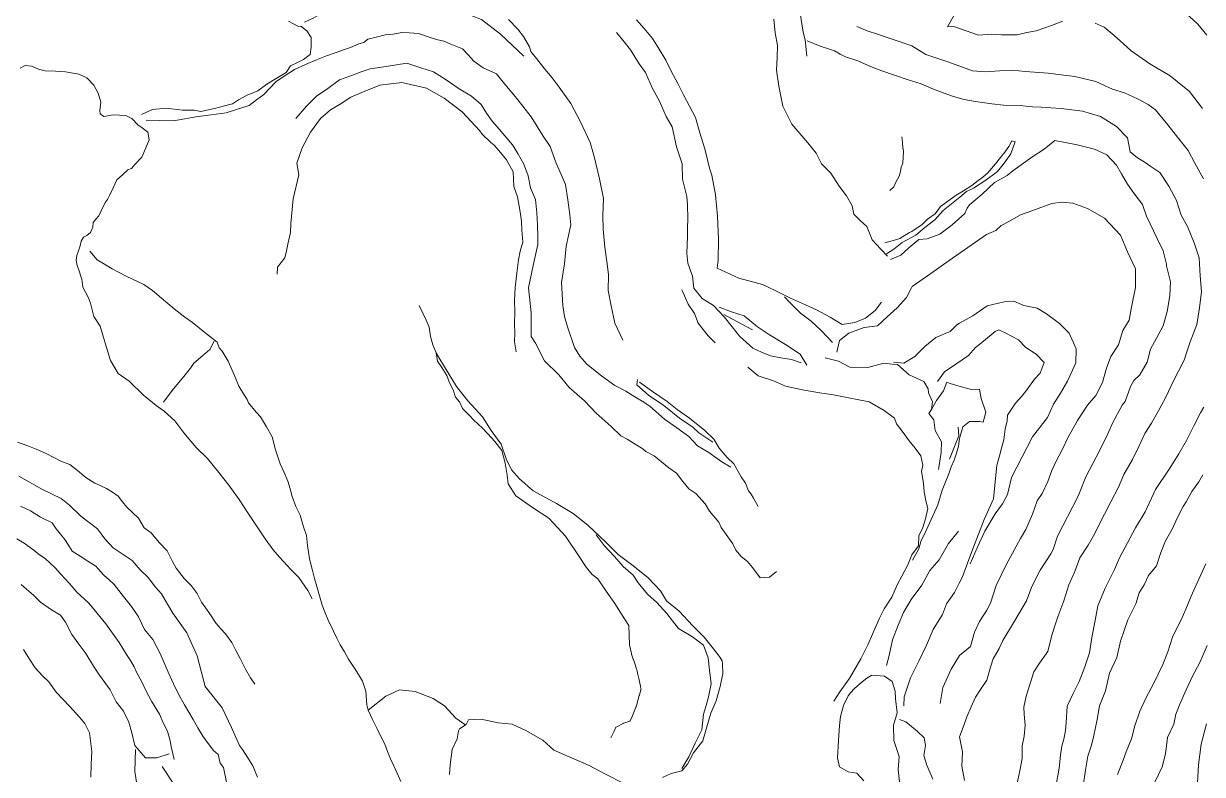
# Model space of a CAD drawing. Extents: x 683321 to 688873, y 7661944 to 7668387.
# Drawn here: x 686013.2 to 686443.5, y 7666248.4 to 7666522.4 of the extents above; entities that cross this region are included whole.
import ezdxf

# ---------------------------------------------------------------- set-up
doc = ezdxf.new("R2010")
doc.units = 0
doc.header["$MEASUREMENT"] = 0
doc.layers.add('01 CRESTA_Line', color=3, linetype='Continuous', lineweight=20)

msp = doc.modelspace()

# ---------------------------------------------------------------- linework, layer by layer
at = {"layer": '01 CRESTA_Line'}
for points in [[(686299.06, 7666510.5, 3915.42), (686298.44, 7666516.5, 3918.12), (686297.75, 7666519.25, 3918.8), (686296.63, 7666526.25, 3919.02), (686296.13, 7666532, 3918.9), (686295.41, 7666537, 3919.01), (686293.28, 7666542.25, 3918.99), (686292.38, 7666543.97, 3919.06), (686292.82, 7666550.53, 3919.31)], [(686195.82, 7666510.51, 3890.97), (686187.27, 7666518.5, 3890.75), (686180.4, 7666523.93, 3890.75), (686169.02, 7666528.24, 3890.29), (686158.71, 7666530.74, 3890.31), (686150.73, 7666531.92, 3890.19), (686144.66, 7666531.82, 3890.28), (686137.64, 7666531.22, 3890.38), (686131, 7666529.5, 3890.24), (686128.98, 7666528.38, 3890.21), (686124.95, 7666526.41, 3890.18), (686120.63, 7666525.42, 3890.16), (686118.92, 7666524.37, 3890.16), (686115.72, 7666522.93, 3890.14)], [(686352.99, 7666525.71, 3940.04), (686350.39, 7666521.28, 3940.14), (686352.72, 7666521.37, 3941.11), (686357.26, 7666519.79, 3941.14), (686361.8, 7666518.21, 3941.18), (686366.45, 7666518.56, 3940.88), (686370.2, 7666518.36, 3940.65), (686375.91, 7666518.27, 3940.3), (686379.37, 7666519.14, 3940.16), (686382.79, 7666519.82, 3940.14), (686388.4, 7666521.73, 3939.96), (686392.56, 7666523.29, 3940.03)], [(686445.14, 7666518.18, 3950.03), (686441.78, 7666522.22, 3950.04), (686437.37, 7666526.24, 3950.02)], [(686109.87, 7666523.33, 3890.09), (686113.35, 7666521.43, 3888.73), (686114.5, 7666521.39, 3887.86), (686116.58, 7666519.79, 3887.28), (686118.15, 7666517.29, 3885.1), (686118.19, 7666513.8, 3883.33), (686117.82, 7666511.16, 3882.24), (686115.35, 7666509.25, 3881.59), (686113.16, 7666508.2, 3881.59), (686110.68, 7666506.96, 3881.55), (686109.03, 7666504.59, 3881.36), (686105.47, 7666502.33, 3881.45), (686102.01, 7666500.29, 3881.53), (686098.76, 7666497.83, 3882.1), (686094.82, 7666496.34, 3882.66), (686091.67, 7666494.54, 3882.25), (686089.5, 7666493.17, 3882.3), (686086.54, 7666492.44, 3881.73), (686082.88, 7666491.39, 3881.99), (686077.97, 7666490.38, 3882.11), (686075.49, 7666490.76, 3881.9), (686071.2, 7666490.84, 3881.94), (686065.31, 7666491.51, 3881.97), (686060.33, 7666491.04, 3881.94), (686056.31, 7666489.28, 3882.6)], [(686190.23, 7666523.91, 3894.12), (686193.66, 7666520.36, 3893.69), (686195.7, 7666517.65, 3893.41), (686197.9, 7666513.91, 3892.97), (686198.33, 7666512.22, 3892.56), (686200.93, 7666509.03, 3892.17), (686203.53, 7666505.84, 3891.78), (686206.13, 7666502.66, 3891.4), (686208.73, 7666499.19, 3891.26), (686212.99, 7666493.31, 3890.9), (686216.49, 7666486.6, 3889.83), (686220.02, 7666479.01, 3889.4), (686221.5, 7666473.88, 3888.98), (686223.43, 7666465.72, 3888.31), (686224.93, 7666458.57, 3887.49), (686224.61, 7666452.41, 3886.58), (686224.71, 7666447.33, 3885.97), (686225.43, 7666440.85, 3885.39), (686226.12, 7666435.61, 3885.2), (686226.66, 7666430.82, 3884.72), (686226.62, 7666425.02, 3884.33), (686227.67, 7666419.4, 3884.09), (686229.07, 7666413.07, 3884.09), (686231.94, 7666406.91, 3883.37)], [(686236.99, 7666523.83, 3900.34), (686239.78, 7666520.61, 3900.34), (686242.75, 7666516.92, 3900.27), (686244.82, 7666513.68, 3900.12), (686247.58, 7666509.08, 3900), (686249.7, 7666504.82, 3900.04), (686251.99, 7666500.55, 3900.11), (686254.13, 7666496.4, 3900.12), (686256.27, 7666492.25, 3900.13), (686258.41, 7666488.1, 3900.09), (686260.07, 7666482.56, 3900.19), (686261.72, 7666477.03, 3900.27), (686262.36, 7666474.7, 3900.29), (686263.6, 7666469.68, 3900.35), (686264.45, 7666467.11, 3900.38), (686265.71, 7666459.91, 3900.37), (686266.44, 7666452.12, 3900.4), (686266.87, 7666443.71, 3900.51), (686266.75, 7666436.03, 3902.15), (686266.37, 7666433.17, 3900.6), (686274.31, 7666429.54, 3901.73), (686282.91, 7666427.22, 3901.9), (686287.74, 7666424.94, 3901.65), (686293.2, 7666422.15, 3901.36), (686298.63, 7666419.79, 3901.6), (686302.59, 7666417.99, 3901.78), (686307.59, 7666415.26, 3901.8), (686312.02, 7666412.55, 3901.83), (686316.58, 7666413.36, 3901.71), (686320.55, 7666414.9, 3901.59), (686324.1, 7666417.65, 3901.64), (686326.41, 7666420.69, 3901.68)], [(686287.05, 7666524.01, 3910.88), (686287.59, 7666519.02, 3910.99), (686288.39, 7666514.36, 3911.11), (686288.29, 7666510.02, 3911.35), (686288.08, 7666505.41, 3911.4), (686288.93, 7666499.59, 3911.44), (686290.37, 7666492.3, 3911.32), (686293.6, 7666485.66, 3911.35), (686296.53, 7666482.29, 3911.49), (686299.46, 7666478.91, 3911.57), (686302.52, 7666475.07, 3910.08), (686304.47, 7666471.19, 3910.16), (686307.81, 7666467.77, 3910.24), (686310.96, 7666463.09, 3910.47), (686313.55, 7666459.53, 3910.55), (686315.64, 7666455.93, 3910.56), (686316.25, 7666452.82, 3910.54), (686318.62, 7666450.57, 3910.53), (686320.99, 7666448.32, 3910.49), (686322.92, 7666443.46, 3911.28), (686326.14, 7666440.08, 3912.78), (686328.54, 7666437.56, 3912.62)], [(686317.35, 7666521.38, 3931.83), (686321.08, 7666519.79, 3931.84), (686324.94, 7666518.52, 3931.78), (686328.79, 7666517.24, 3931.72), (686333.13, 7666515.79, 3931.45), (686337.48, 7666514.35, 3931.18), (686342.51, 7666511.18, 3930.29), (686350.59, 7666508.47, 3930.14), (686359.62, 7666505.22, 3930.11), (686364.2, 7666504.76, 3930.09), (686369.44, 7666505.16, 3930.1), (686374.16, 7666505.45, 3930.1), (686378.82, 7666504.98, 3930.11), (686387.23, 7666504.37, 3930.02), (686391.98, 7666503.72, 3930.04), (686396.96, 7666503.08, 3930.05), (686404.57, 7666501.22, 3930.12), (686410.7, 7666498.47, 3930.11), (686415.03, 7666497.12, 3930.12), (686419.8, 7666494.91, 3930.14), (686423.69, 7666492.85, 3930.11), (686426.39, 7666490.95, 3930.09), (686430.84, 7666485.42, 3930.05), (686434.43, 7666480.96, 3930.14), (686438.33, 7666476.11, 3930.14), (686440.77, 7666471.47, 3930.16), (686443.85, 7666465.7, 3930.25)], [(686404.33, 7666522.63, 3939.93), (686407.68, 7666521.12, 3939.93), (686411.3, 7666518.08, 3939.92), (686414.74, 7666515.04, 3939.89), (686417.46, 7666512.45, 3939.91), (686424.31, 7666507.71, 3939.9), (686431.75, 7666503.33, 3940.06), (686438.8, 7666497.61, 3940.04), (686443.5, 7666491.43, 3940.11)], [(686058.02, 7666487.14, 3880.39), (686063, 7666487.01, 3880.41), (686067.97, 7666486.89, 3880.34), (686072.06, 7666487.65, 3880.33), (686076.15, 7666488.41, 3880.32), (686081.66, 7666489.15, 3880.27), (686087.17, 7666489.89, 3880.21), (686091.34, 7666491.22, 3880.14), (686095.51, 7666492.56, 3880.15), (686098.24, 7666494.53, 3880.17), (686100.97, 7666496.5, 3880.16), (686103.16, 7666498.84, 3880.17), (686105.35, 7666501.18, 3880.17), (686108.71, 7666503.42, 3880.18), (686112.07, 7666505.67, 3880.17), (686116.11, 7666507.44, 3880.14), (686120.15, 7666509.2, 3880.15), (686123.75, 7666510.6, 3880.15), (686127.32, 7666511.84, 3880.19), (686130.32, 7666513.01, 3880.19), (686132.59, 7666513.64, 3880.22), (686135.64, 7666514.98, 3880.25), (686137.43, 7666515.56, 3880.25), (686138.87, 7666516.69, 3880.18), (686141.86, 7666517.4, 3880.12), (686145.24, 7666518.29, 3880.14), (686148.16, 7666518.61, 3880.15), (686151.23, 7666519.2, 3880.22), (686153.96, 7666519.06, 3880.28), (686157.42, 7666518.77, 3880.3), (686161.23, 7666517.48, 3880.21), (686163.88, 7666516.58, 3880.13), (686166.65, 7666515.94, 3880.09), (686169.16, 7666514.96, 3880.03), (686173.48, 7666513.17, 3879.95), (686175.59, 7666510.86, 3879.94), (686177.62, 7666508.71, 3879.93), (686180.97, 7666506.25, 3879.92), (686185.82, 7666504.13, 3879.88), (686188.31, 7666501.08, 3879.87), (686190.81, 7666498.04, 3879.83), (686193.15, 7666495.14, 3879.77), (686195.5, 7666492.25, 3879.75), (686198.52, 7666488.36, 3879.75), (686200.71, 7666484.85, 3879.78), (686202.9, 7666481.35, 3879.82), (686205.42, 7666477.59, 3879.92), (686206.54, 7666474.53, 3880.02), (686207.65, 7666471.48, 3880.05), (686208.61, 7666469.28, 3880.04), (686209.84, 7666466.46, 3880.02), (686211.08, 7666463.64, 3880.01), (686211.82, 7666458.13, 3880.05), (686212.57, 7666452.61, 3880.17), (686212.94, 7666449.02, 3880.3), (686212.11, 7666445.13, 3880.37), (686211.27, 7666441.24, 3880.51), (686210.62, 7666434.74, 3881.04), (686209.5, 7666427.9, 3881.41), (686209.99, 7666419.5, 3879.73), (686210.67, 7666415.5, 3879.51), (686211.73, 7666411.75, 3879.31), (686214.3, 7666404.17, 3879.47), (686216.23, 7666401.05, 3880.04), (686218.76, 7666398.16, 3880.62), (686224.18, 7666393.91, 3880.67), (686229.08, 7666390.27, 3880.41), (686232.98, 7666388.23, 3880.27), (686236.35, 7666386.14, 3879.65), (686239.6, 7666384.22, 3879.3), (686241.9, 7666382.65, 3879.04), (686247.13, 7666378.07, 3878.25), (686251.69, 7666374.9, 3877.68), (686256.08, 7666371.73, 3877.15), (686259.17, 7666368.27, 3877.13), (686263.36, 7666365.93, 3876.02), (686266.38, 7666363.7, 3875.73), (686268.07, 7666362.43, 3875.38), (686271.39, 7666360.53, 3874.75)], [(686297.07, 7666398.66, 3887.53), (686293.54, 7666399.77, 3886.89), (686289.66, 7666400.44, 3885.85), (686285.79, 7666401.12, 3885), (686282.61, 7666402.53, 3885.37), (686279.42, 7666403.94, 3885.8), (686276.99, 7666406.14, 3886.17), (686274.56, 7666408.33, 3886.53), (686271.79, 7666411.78, 3886.8), (686269.02, 7666415.22, 3887.53), (686267.03, 7666417.4, 3888.37), (686265.04, 7666419.58, 3888.89), (686260.84, 7666422.1, 3887.83), (686257.88, 7666425.87, 3889.72), (686257.41, 7666430.21, 3889.68), (686255.71, 7666434.98, 3890.24), (686255.25, 7666438.57, 3890.27), (686255.39, 7666441.64, 3890.26), (686255.53, 7666444.71, 3890.21), (686255.59, 7666447.93, 3890.14), (686255.65, 7666451.15, 3890.1), (686255.59, 7666456.31, 3890.01), (686255.25, 7666459.25, 3889.98), (686253.72, 7666465.58, 3889.97), (686253.63, 7666471.29, 3890.01), (686251.55, 7666477.4, 3890.08), (686249.99, 7666484.74, 3890.1), (686247.81, 7666488.54, 3890.04), (686245.33, 7666494.15, 3890.08), (686242.8, 7666498.69, 3890.09), (686240.17, 7666504.57, 3890.16), (686237.87, 7666507.74, 3890.12), (686234.71, 7666512.87, 3890.26), (686232.45, 7666515.7, 3890.32), (686229.68, 7666519.12, 3890.27)], [(686299.18, 7666516.1, 3920.58), (686304.01, 7666514.17, 3920.51), (686307.06, 7666513.18, 3920.45), (686309.22, 7666512.51, 3920.52), (686311.3, 7666511.31, 3920.47), (686313.2, 7666510.26, 3920.4), (686317.73, 7666508.8, 3920.36), (686322.35, 7666506.77, 3920.33), (686326.43, 7666505.14, 3920.35), (686331.06, 7666503.54, 3920.35), (686336.03, 7666501.9, 3920.21), (686340.78, 7666500.41, 3919.85), (686344.71, 7666498.7, 3919.81), (686348.88, 7666497.11, 3919.81), (686352.6, 7666495.75, 3919.8), (686356.47, 7666494.71, 3919.82), (686360.68, 7666493.94, 3919.75), (686366.6, 7666493.17, 3919.82), (686370.85, 7666492.61, 3919.86), (686376.92, 7666492.48, 3919.95), (686379.02, 7666492.28, 3919.96), (686381.47, 7666492.08, 3919.98), (686384.77, 7666491.93, 3919.96), (686388.13, 7666491.67, 3919.84), (686391.9, 7666491.44, 3919.76), (686399.72, 7666490.45, 3919.77), (686406.24, 7666488.52, 3919.96), (686412.13, 7666484.9, 3920.12), (686416.17, 7666480.67, 3920), (686417.08, 7666475.62, 3919.78), (686419.78, 7666473.44, 3919.62), (686422.28, 7666471.93, 3919.55), (686424.61, 7666470.21, 3919.53), (686427.94, 7666468.05, 3919.59), (686431.19, 7666463.06, 3919.74), (686434.01, 7666457.88, 3919.8), (686435.76, 7666452.54, 3919.88), (686438.05, 7666448.37, 3920.04), (686440.53, 7666442.35, 3920.06), (686442.26, 7666436.92, 3920.06), (686442.62, 7666430.35, 3920.18), (686443.15, 7666424.66, 3920.32), (686442.42, 7666418.65, 3920.33), (686441.47, 7666412.6, 3920.32), (686438.98, 7666406.24, 3920.25), (686437.78, 7666402.67, 3920.16), (686436.79, 7666399.63, 3920.06), (686434.77, 7666395.62, 3920.28), (686432.84, 7666391.76, 3920.17), (686430.29, 7666386.35, 3920.24), (686427.48, 7666381.14, 3919.75), (686424.94, 7666376.63, 3920.21), (686422.47, 7666372.82, 3919.29), (686420.41, 7666368.28, 3920.31), (686417.94, 7666363.38, 3920.32), (686414.77, 7666357.85, 3920.35), (686412.87, 7666353.28, 3920.42), (686410, 7666347.83, 3920.44), (686407.77, 7666343.35, 3920.41), (686403.78, 7666335.49, 3920.31), (686401.78, 7666332.05, 3920.22), (686398.72, 7666327.41, 3920.18), (686396.87, 7666322.46, 3920.21), (686394.76, 7666317.54, 3920.19), (686392.86, 7666311.74, 3920.24), (686390.69, 7666305.96, 3920.26), (686389.94, 7666303.71, 3920.19), (686388.58, 7666299.23, 3920.08), (686387.05, 7666293.3, 3919.98), (686383.98, 7666289, 3918.36), (686381.98, 7666285.84, 3918.9), (686380.65, 7666281.54, 3919.44), (686379.16, 7666276.92, 3920.27), (686378.28, 7666272.94, 3920.94), (686378.42, 7666270.38, 3919.96), (686378.82, 7666266.33, 3920.19), (686378.46, 7666262.39, 3920.41), (686377.71, 7666258.83, 3920.62), (686377.71, 7666254.18, 3920.39), (686376.82, 7666249.74, 3920.23), (686375.44, 7666242.93, 3920.2)], [(686011.96, 7666506.15, 3879.99), (686013.84, 7666507.16, 3880), (686016.13, 7666506.83, 3880), (686018.67, 7666505.79, 3880), (686021.09, 7666505.12, 3879.98), (686024.82, 7666505.04, 3879.94), (686028.57, 7666504.82, 3879.91), (686033.44, 7666503.9, 3879.98), (686036.35, 7666502.57, 3880.01), (686038.87, 7666500, 3880.02), (686040.41, 7666496.99, 3880.02), (686041.46, 7666493.73, 3880.02), (686041.01, 7666490.75, 3879.97), (686041.2, 7666489.47, 3879.94), (686042.5, 7666488.5, 3879.92), (686045.87, 7666489.11, 3879.9), (686050.54, 7666488.91, 3881.14), (686052.8, 7666487.75, 3882.77), (686054.91, 7666485.46, 3883.23), (686056.53, 7666484.31, 3882.19), (686058.58, 7666482.8, 3881.12), (686059.08, 7666479.93, 3879.5), (686057.53, 7666476.2, 3877.94), (686056.41, 7666473.67, 3877.27), (686053.83, 7666471.01, 3876.64), (686052.63, 7666469.47, 3876.44), (686051.32, 7666468.99, 3876.87), (686049.33, 7666467.22, 3876.33), (686047.32, 7666465.43, 3875.86), (686045.98, 7666462.46, 3875.75), (686044.65, 7666459.95, 3876.2), (686043.83, 7666458.18, 3876.34), (686043.1, 7666457.19, 3876.12), (686042.23, 7666455.64, 3876.19), (686041.6, 7666454.1, 3876.47), (686040.75, 7666452.2, 3877.47), (686039.61, 7666451.08, 3878.01), (686038.68, 7666449.78, 3878.59), (686038.52, 7666448.1, 3879.19), (686037.69, 7666446.19, 3880.54), (686036.32, 7666445.03, 3880.8), (686035.09, 7666444.46, 3880.05), (686034.3, 7666442.95, 3880.02), (686033.92, 7666441.34, 3880.33), (686033.33, 7666439.51, 3880.6), (686032.71, 7666437.72, 3880.66), (686032.42, 7666436.13, 3880.71), (686032.84, 7666434.17, 3880.41), (686033.6, 7666431.78, 3881.14), (686034.2, 7666429.77, 3881.49), (686034.5, 7666429.15, 3881.55), (686034.91, 7666426.17, 3881.2), (686036.79, 7666422.62, 3881.56), (686037.69, 7666420.37, 3881.66), (686038.91, 7666415.51, 3881.23), (686041.21, 7666411.98, 3881.64), (686043.13, 7666405.39, 3882.26), (686045, 7666399.41, 3882.17), (686047.74, 7666394.75, 3882.21), (686051.82, 7666391.89, 3881.69), (686056.99, 7666386.79, 3882), (686061.57, 7666383, 3883.2), (686064.51, 7666380.94, 3883.68), (686068.38, 7666377.45, 3884.11), (686071.67, 7666373.08, 3884.67), (686076.23, 7666367.67, 3885.36), (686080.38, 7666363.65, 3885.63), (686084.5, 7666358.54, 3886.44), (686088.2, 7666353.93, 3886.64), (686091.94, 7666348.68, 3887.21), (686095.13, 7666343.9, 3887.53), (686098.01, 7666339.46, 3887.78), (686101.37, 7666334.35, 3888.25), (686104.33, 7666330.34, 3888.72), (686106.58, 7666327.69, 3888.83), (686110.92, 7666323, 3889.93), (686113.65, 7666320.3, 3890.29), (686117, 7666315.51, 3890.86), (686118.54, 7666312.52, 3891.31)], [(686112.65, 7666487.75, 3870.05), (686116.52, 7666492.31, 3870.07), (686120.11, 7666495.92, 3870.13), (686124.23, 7666498.69, 3870.22), (686128.5, 7666501.91, 3870.33), (686132.72, 7666503.37, 3870.25), (686136.45, 7666504.75, 3870.2), (686139.78, 7666505.88, 3870.19), (686145.56, 7666506.77, 3870), (686153.09, 7666507.91, 3869.94), (686158.23, 7666506.32, 3870.14), (686162.85, 7666504.85, 3870.3), (686167.52, 7666501.84, 3870.26), (686172.27, 7666498.55, 3870.12), (686176.75, 7666495.95, 3870.05), (686180.21, 7666492.92, 3869.98), (686182.23, 7666489.76, 3869.98), (686184.26, 7666486.79, 3869.91), (686186.97, 7666483.71, 3869.92), (686188.82, 7666481.42, 3869.96), (686191.62, 7666478.2, 3870.08), (686193.64, 7666475.04, 3870.1), (686195.76, 7666471.06, 3870.07), (686197.45, 7666466.81, 3870.1), (686198.27, 7666462.46, 3870.12), (686200.13, 7666458.21, 3870.16), (686200.55, 7666453.29, 3870.21), (686200.75, 7666449.02, 3870.18), (686200.95, 7666444.44, 3870.18), (686200.89, 7666441.75, 3870.19), (686199.23, 7666434.12, 3870.23), (686197.51, 7666425.94, 3870.37), (686198.45, 7666416.85, 3870.17), (686198.44, 7666408.25, 3869.52), (686200.11, 7666405.84, 3870.15), (686203.31, 7666399.31, 3870.1), (686208.57, 7666394.27, 3870.01), (686212.3, 7666389.55, 3870.02), (686218.01, 7666384.73, 3870.12), (686222.19, 7666380.23, 3869.87), (686227.74, 7666375.41, 3869.87), (686231.22, 7666371.98, 3870.24), (686233.57, 7666370.7, 3870.31), (686236.4, 7666368.93, 3870.39), (686239.24, 7666367.2, 3870.47), (686240.36, 7666366.19, 3870.51), (686243.44, 7666364.62, 3870.59), (686246.06, 7666362.51, 3870.67), (686248.73, 7666360.23, 3870.67), (686251.49, 7666358.33, 3870.66), (686253.87, 7666355.24, 3870.66), (686256.01, 7666352.56, 3870.68), (686258.57, 7666350.93, 3870.74), (686262, 7666347.2, 3870.83), (686263.52, 7666344.49, 3870.91), (686267.01, 7666340.49, 3870.93), (686267.87, 7666338.5, 3870.96), (686272.14, 7666332.58, 3871.17), (686273.22, 7666330.18, 3871.19), (686275.13, 7666327.93, 3871.18), (686277.49, 7666326.1, 3871.18), (686279.24, 7666323.9, 3871.23), (686282.08, 7666320.16, 3871.26), (686285.49, 7666320.41, 3871.23), (686288.08, 7666322.48, 3871.32)], [(686193.07, 7666402.61, 3859.15), (686192.45, 7666406.25, 3859.32), (686192.53, 7666409.42, 3859.61), (686192.38, 7666412.78, 3859.93), (686192.53, 7666417.2, 3860.3), (686192.36, 7666421.39, 3860.49), (686192.62, 7666426.11, 3860.71), (686193.31, 7666431.3, 3860.9), (686193.92, 7666436.15, 3861.04), (686194.43, 7666439.39, 3861.13), (686195.41, 7666442.64, 3861.19), (686195.03, 7666446.99, 3861.2), (686195.02, 7666450.27, 3861.21), (686194.45, 7666453.67, 3861.21), (686193.48, 7666459.19, 3861.26), (686192.22, 7666462.97, 3861.42), (686191.9, 7666468.36, 3861.16), (686189.5, 7666472.67, 3860.93), (686187.26, 7666475.34, 3860.76), (686185.02, 7666478.02, 3860.59), (686183.78, 7666479.02, 3860.82), (686180.57, 7666482.05, 3860.72), (686179.7, 7666483.33, 3860.8), (686173.31, 7666490.26, 3861.1), (686166.73, 7666495.24, 3861.12), (686160.29, 7666498.87, 3861.09), (686151.33, 7666500.91, 3861.11), (686143.2, 7666499.96, 3860.96), (686137.48, 7666497.64, 3860.85), (686132.65, 7666495.58, 3860.85), (686128.79, 7666492.96, 3860.66), (686125.21, 7666490.89, 3860.57), (686121.63, 7666487.72, 3860.57), (686117.98, 7666482.78, 3860.65), (686114.92, 7666477.08, 3860.72), (686113.01, 7666471.44, 3860.67), (686113.66, 7666467.24, 3860.44), (686111.65, 7666458.48, 3860.27), (686110.73, 7666449.43, 3860.19), (686110.68, 7666446.13, 3860.05), (686109.68, 7666441.93, 3859.91), (686109.13, 7666439.44, 3859.86), (686108.58, 7666436.94, 3859.81), (686105.86, 7666433.48, 3859.9), (686105.8, 7666430.92, 3859.94)], [(686329.45, 7666461.47, 3911.4), (686330.81, 7666462.89, 3911.81), (686331.56, 7666464.49, 3912.1), (686332.2, 7666465.59, 3912.09), (686332.86, 7666466.71, 3912.08), (686332.81, 7666466.79, 3912.04), (686333.32, 7666468.39, 3912.22), (686333.55, 7666469.97, 3912.16), (686334.1, 7666471.53, 3912.23), (686334.27, 7666473.75, 3912.37), (686334.39, 7666475.51, 3912.3), (686334.24, 7666476.81, 3912.29), (686334.18, 7666476.83, 3912.3), (686334, 7666479.12, 3912.23), (686333.8, 7666481.11, 3911.77)], [(686328.14, 7666438.4, 3912.79), (686330.87, 7666440.06, 3912.89), (686333.94, 7666442.57, 3912.71), (686338.9, 7666445.16, 3912.66), (686342.2, 7666448.03, 3912.78), (686345.78, 7666450.85, 3912.7), (686348.82, 7666454.16, 3912.46), (686354.99, 7666459.07, 3912.16), (686357.33, 7666461.09, 3912.03), (686359.94, 7666462.41, 3912.29), (686364.45, 7666465.3, 3912.25), (686368.74, 7666468.47, 3912.13), (686371.14, 7666471.47, 3912.28), (686373.5, 7666474.89, 3912.35), (686374.49, 7666477.69, 3912.46), (686375.08, 7666479.22, 3912.47), (686373.89, 7666479.59, 3912.49), (686372.83, 7666477.5, 3912.41), (686371.41, 7666475.52, 3912.49), (686369.73, 7666473.49, 3912.36), (686367.92, 7666471.21, 3912.41), (686365.19, 7666467.94, 3912.12), (686363.36, 7666466.33, 3912.07), (686361.64, 7666465.17, 3912.26), (686359.31, 7666463.28, 3912.32), (686356.25, 7666461.42, 3912.2), (686353.66, 7666459.81, 3912.13), (686347.94, 7666455.68, 3912.33), (686345.98, 7666452.93, 3912.68), (686343.18, 7666451.06, 3912.81), (686341.17, 7666449.12, 3912.75), (686337.44, 7666446.57, 3912.49), (686336.58, 7666446.19, 3912.76), (686333.06, 7666443.95, 3912.73), (686331.07, 7666443.37, 3912.75), (686327.56, 7666442.44, 3912.78)], [(686356.69, 7666246.21, 3909.97), (686355.68, 7666251.44, 3909.98), (686355.96, 7666256.67, 3910.16), (686354.86, 7666262.1, 3910.79), (686356.51, 7666266.65, 3910.89), (686357.46, 7666269.41, 3910.93), (686359.08, 7666273.01, 3911.17), (686360.7, 7666276.62, 3911.4), (686362.72, 7666279.73, 3911.67), (686364.74, 7666282.83, 3911.95), (686366.15, 7666287.48, 3910.32), (686367.07, 7666290.57, 3909.94), (686369.24, 7666294.39, 3909.98), (686370.67, 7666297.25, 3909.67), (686374.88, 7666304.26, 3909.78), (686379.32, 7666311.76, 3909.86), (686381.18, 7666317.01, 3910.14), (686384.3, 7666322.9, 3910.06), (686388.14, 7666328.93, 3909.86), (686388.99, 7666330.5, 3910.19), (686390.65, 7666335.35, 3910.26), (686398.01, 7666349.69, 3910.56), (686397.99, 7666349.82, 3910.57), (686398.64, 7666351.16, 3910.58), (686400.96, 7666356.98, 3910.64), (686404.72, 7666364.19, 3910.59), (686408.44, 7666371.57, 3910.53), (686410.65, 7666376.64, 3910.5), (686414.19, 7666383.11, 3910.43), (686415.25, 7666384.55, 3910.42), (686417.23, 7666389.99, 3910.27), (686418.47, 7666392.12, 3910.24), (686420.69, 7666394.24, 3910.26), (686423.26, 7666398.84, 3910.23), (686424.57, 7666403.53, 3910.11), (686426.72, 7666407.66, 3910.01), (686429.1, 7666412.13, 3910.02), (686430.62, 7666417.28, 3910.43), (686431.54, 7666423.04, 3910.3), (686431.86, 7666428.22, 3910.31), (686430.38, 7666434.03, 3910.06), (686430.39, 7666434.61, 3910.07), (686429.12, 7666439.52, 3910.07), (686426.92, 7666444.02, 3910.03), (686423.04, 7666452.09, 3910.08), (686421.56, 7666456.34, 3909.96), (686418.43, 7666460.54, 3909.94), (686416.19, 7666463.87, 3910.05), (686413.91, 7666467.62, 3910.44), (686412.13, 7666470.78, 3912.25), (686408.61, 7666474.54, 3911.3), (686404.05, 7666476.58, 3910.12), (686397.73, 7666478.11, 3910.09), (686389.66, 7666479.78, 3910.08), (686385.74, 7666476.56, 3909.98), (686381.21, 7666473.62, 3909.92), (686374.34, 7666468.67, 3909.96), (686372.21, 7666466.93, 3909.82), (686367.62, 7666464.37, 3910.09), (686363.13, 7666460.21, 3909.79), (686358.46, 7666456.29, 3909.73), (686357.6, 7666455.04, 3909.67), (686356.72, 7666453.08, 3909.57), (686352.13, 7666448.99, 3909.38), (686347.64, 7666445.56, 3910.16), (686343.03, 7666443.86, 3910.42), (686339.98, 7666443.57, 3911.75), (686336.39, 7666440.55, 3911.83), (686333.42, 7666437.84, 3912.07), (686329.6, 7666436.26, 3912.22)], [(686310.07, 7666402.53, 3899), (686311.08, 7666406.72, 3902.35), (686314.38, 7666409.39, 3902.66), (686319.97, 7666411.5, 3900.37), (686324.94, 7666412.14, 3900.38), (686328.47, 7666415.36, 3900.34), (686332.09, 7666418.63, 3900.29), (686335.45, 7666422.44, 3900.24), (686337.28, 7666425.96, 3900.21), (686337.56, 7666426.47, 3900.21), (686344.33, 7666431.22, 3900.2), (686351.1, 7666435.98, 3900.17), (686357.86, 7666440.73, 3900.41), (686364.63, 7666445.48, 3900.45), (686368.14, 7666446.94, 3900.47), (686370.06, 7666448.7, 3900.48), (686373.11, 7666450.3, 3900.5), (686377.12, 7666452.63, 3900.53), (686380.24, 7666453.75, 3900.56), (686384.49, 7666455.27, 3900.6), (686388.5, 7666456.8, 3900.64), (686392.03, 7666457.2, 3900.66), (686396.13, 7666456.88, 3900.67), (686401.59, 7666454.9, 3900.67), (686407.8, 7666451.41, 3900.65), (686413.58, 7666445.2, 3901.01), (686416.1, 7666439.12, 3901.35), (686419, 7666432.87, 3900.88), (686419.05, 7666426.08, 3900.51), (686417.63, 7666418.94, 3900.44), (686416.73, 7666414.12, 3900.44), (686414.43, 7666410.38, 3900.5), (686412.87, 7666405.17, 3900.5), (686410.05, 7666400.9, 3900.34), (686408.52, 7666396.6, 3900.38), (686406.96, 7666391.46, 3900.28), (686404.58, 7666386.64, 3900.25), (686401.54, 7666383.11, 3899.81), (686397.85, 7666377.53, 3900.02), (686394.51, 7666371.43, 3900.07), (686392.17, 7666366.66, 3900.12), (686390.21, 7666362.98, 3900.17), (686388.52, 7666359.25, 3900.23), (686387.08, 7666355.35, 3900.32), (686384.97, 7666350.93, 3900.35), (686383.15, 7666348.28, 3900.35), (686381.43, 7666343.39, 3900.45), (686379.07, 7666337.75, 3900.54), (686377.12, 7666334.44, 3900.7), (686375.69, 7666332.11, 3900.76), (686371.82, 7666324.84, 3900.52), (686368.19, 7666317.36, 3900.42), (686366.09, 7666310.9, 3900.22), (686364.77, 7666308.28, 3899.97), (686362.17, 7666304.18, 3900.08), (686360.35, 7666300.32, 3899.98), (686358.8, 7666295.03, 3900.28), (686354.85, 7666291.75, 3900.18), (686351.74, 7666286.8, 3900.4), (686348.77, 7666280.05, 3900.72), (686347.79, 7666274.28, 3901.48)], [(686037.38, 7666439.4, 3882.8), (686040.06, 7666436.23, 3883.1), (686042.8, 7666434.6, 3883.08), (686045.54, 7666432.96, 3883.07), (686050.64, 7666430.2, 3882.98), (686057.16, 7666427.25, 3882.92), (686060.31, 7666425.03, 3882.78), (686063.56, 7666422.26, 3882.61), (686068.22, 7666418.26, 3882.95), (686072.1, 7666415.27, 3882.81), (686074.88, 7666413.29, 3882.75), (686079.38, 7666409.7, 3882.52), (686083.89, 7666406.11, 3882.28), (686084.57, 7666404.1, 3882.58), (686085.77, 7666402.9, 3882.19), (686087.96, 7666399.2, 3882.22), (686090.15, 7666393.93, 3882.92), (686091.79, 7666390.07, 3883.76), (686093.44, 7666387.29, 3884.14), (686094.78, 7666385.16, 3884.15), (686095.31, 7666384.04, 3885.05), (686098.08, 7666380.58, 3885.27), (686099.74, 7666378.85, 3885.63), (686101.83, 7666375.24, 3885.82), (686103.93, 7666371.62, 3886.02), (686105.23, 7666366.88, 3886.36), (686106.08, 7666364.33, 3886.48), (686106.92, 7666361.79, 3886.61), (686108.32, 7666358.63, 3886.8), (686109.72, 7666355.47, 3886.99), (686110.47, 7666352.64, 3887.23), (686111.22, 7666349.81, 3887.47), (686112.65, 7666346.2, 3887.36), (686114.15, 7666343.01, 3887.56), (686115.41, 7666338.78, 3887.77), (686116.47, 7666335.6, 3888.23), (686116.8, 7666331.94, 3888.75), (686117.56, 7666327.12, 3889.21), (686118.74, 7666322.76, 3889.64), (686119.47, 7666319.88, 3889.99), (686120.21, 7666316.99, 3890.33), (686121.2, 7666313.55, 3890.52), (686122.18, 7666310.1, 3890.71), (686123.29, 7666307.39, 3890.94), (686124.4, 7666304.68, 3891.17), (686126.31, 7666300.61, 3891.84), (686127.57, 7666298.15, 3892.16), (686128.83, 7666295.68, 3892.47), (686130.32, 7666293.08, 3892.4), (686131.81, 7666290.48, 3892.34), (686133.98, 7666287.22, 3892.56), (686135.48, 7666284.8, 3892.69), (686136.97, 7666282.38, 3892.82), (686138.09, 7666278.82, 3892.6), (686138.5, 7666273.81, 3891.66), (686138.98, 7666271.85, 3892.4), (686140.61, 7666268.43, 3892.43), (686142.24, 7666265, 3892.46), (686143.66, 7666262.21, 3892.29), (686145.07, 7666259.41, 3892.12), (686146.11, 7666256.77, 3892.3), (686147.15, 7666254.13, 3892.48), (686149.05, 7666249.96, 3892.68), (686150.96, 7666245.78, 3892.87)], [(686265.68, 7666405.89, 3881.03), (686263.05, 7666408.41, 3881.18), (686259.49, 7666413.09, 3881.54), (686258.14, 7666416.61, 3881.7), (686255.83, 7666419.98, 3882.05), (686253.52, 7666425.21, 3882.57)], [(686308.47, 7666405.97, 3902.18), (686304.48, 7666410.3, 3902.26), (686300.63, 7666413.77, 3902.29), (686296.83, 7666416.69, 3902.29), (686292.8, 7666420.77, 3902.2), (686290.98, 7666422.65, 3902.16)], [(686330.79, 7666398.81, 3890), (686334.54, 7666398.53, 3890.03), (686338.5, 7666400.97, 3890.06), (686342.18, 7666404.58, 3890.08), (686346.13, 7666407.79, 3890.12), (686351.47, 7666410.02, 3890.17), (686353.89, 7666412.42, 3890.19), (686354.85, 7666413.09, 3890.21), (686359.67, 7666415.77, 3890.29), (686364.86, 7666419.46, 3890.3), (686371.18, 7666420.89, 3890.36), (686374.7, 7666421.11, 3890.46), (686378.33, 7666419.53, 3890.51), (686383.19, 7666418.59, 3890.63), (686386.56, 7666416.49, 3890.68), (686391.32, 7666412.95, 3890.79), (686394.9, 7666409.37, 3890.83), (686397.38, 7666403.76, 3890.98), (686397.36, 7666403.75, 3890.98), (686397.33, 7666398.64, 3891.03), (686394.2, 7666391.89, 3890.95), (686391.64, 7666387.51, 3890.78), (686389.16, 7666383.48, 3890.56), (686386.92, 7666378.63, 3890.1), (686381.49, 7666371.65, 3889.93), (686377.68, 7666364.32, 3889.83), (686373.82, 7666356.73, 3890.18), (686372.35, 7666350.53, 3890.25), (686370.54, 7666347.1, 3890.49), (686367.81, 7666343.45, 3890.62), (686364.07, 7666337.21, 3890.19), (686361.24, 7666331.1, 3889.94), (686358.72, 7666325.24, 3889.94)], [(686157.61, 7666419.58, 3854.8), (686159, 7666416.78, 3856.23), (686160.13, 7666414.22, 3856.94), (686161.25, 7666411.67, 3857.66), (686161.72, 7666408.24, 3858.72), (686162.65, 7666405.15, 3859.63), (686163.81, 7666402.27, 3859.18), (686164.36, 7666399.27, 3859.02), (686165.84, 7666396.94, 3858.89), (686167.68, 7666393.98, 3858.58), (686168.64, 7666391.25, 3858.3), (686170.08, 7666388.69, 3858.46), (686170.91, 7666386.09, 3858.6), (686172.32, 7666384.34, 3858.77), (686173.38, 7666381.96, 3858.06), (686175.85, 7666379.49, 3858.74), (686177.61, 7666377.72, 3858.95), (686180.7, 7666374.81, 3859.36), (686182.73, 7666372.69, 3859.72), (686185.18, 7666369.89, 3859.97), (686187.83, 7666366.63, 3860.15), (686189.06, 7666362.04, 3860.08), (686189.77, 7666357.63, 3860.08), (686190.04, 7666354.42, 3860.12), (686192.87, 7666350.08, 3860.1), (686198.93, 7666345.81, 3860.02), (686204.91, 7666341.89, 3860.01), (686211.03, 7666335.37, 3860.09), (686215.82, 7666328.25, 3860.19), (686218.58, 7666324.05, 3860.13), (686220.81, 7666321.35, 3860.13), (686222.82, 7666319.8, 3860.14), (686225.68, 7666315.62, 3860.14), (686229.32, 7666310.36, 3860.19), (686231.42, 7666306.87, 3860.2), (686234.12, 7666302.69, 3860.2), (686234.37, 7666295.7, 3860.23), (686235.07, 7666292.55, 3860.33), (686235.15, 7666292.32, 3860.33), (686235.75, 7666290.49, 3860.38), (686235.81, 7666290.31, 3860.38), (686236.42, 7666288.49, 3860.13), (686236.98, 7666286.77, 3860.41), (686236.99, 7666286.76, 3860.41), (686237.06, 7666286.54, 3860.44), (686237.19, 7666286.14, 3860.45), (686237.22, 7666286.02, 3860.45), (686237.45, 7666284.89, 3860.48), (686237.78, 7666283.34, 3860.18), (686238.35, 7666280.62, 3860.52), (686238.39, 7666280.44, 3860.6), (686238.4, 7666280.39, 3860.6), (686238.6, 7666279.44, 3860.63), (686238.57, 7666279.33, 3860.63), (686237.98, 7666277.26, 3860.67), (686237.95, 7666277.14, 3860.67), (686237.22, 7666274.55, 3860.71), (686237.18, 7666274.42, 3860.71), (686237.14, 7666274.28, 3860.71), (686236.79, 7666273.03, 3860.7), (686236.75, 7666272.93, 3860.7), (686235.56, 7666270.19, 3860.68), (686235.44, 7666269.9, 3860.69), (686235.3, 7666269.58, 3860.68), (686234.6, 7666267.94, 3860.69), (686234.55, 7666267.83, 3860.68), (686234.51, 7666267.82, 3860.68), (686234.13, 7666267.7, 3860.67), (686232.34, 7666267.14, 3860.62), (686232.16, 7666267.08, 3860.61), (686232.11, 7666267.06, 3860.61), (686232.04, 7666267.02, 3860.61), (686229.71, 7666265.8, 3860.54), (686229.48, 7666265.69, 3860.55), (686229.47, 7666265.65, 3860.55), (686229.45, 7666265.62, 3860.55), (686228.75, 7666264.19, 3860.54), (686227.65, 7666261.94, 3860.54), (686227.61, 7666261.89, 3860.54)], [(686299.14, 7666397.71, 3886.88), (686296.68, 7666401.73, 3889.33), (686291.32, 7666405.31, 3889.58), (686285.46, 7666408.83, 3889.93), (686281.09, 7666411.76, 3889.67), (686276.19, 7666415.73, 3889.29), (686271.59, 7666417.22, 3888.8), (686267.16, 7666418.93, 3888.87)], [(686268.83, 7666416.23, 3888.07), (686273.52, 7666413.66, 3887.73), (686279.23, 7666410.59, 3887.48)], [(686346.85, 7666391.77, 3884.5), (686349.32, 7666395.31, 3883.31), (686353.5, 7666398.08, 3883.23), (686358.16, 7666401.25, 3883.15), (686360.66, 7666404.17, 3883.09), (686362.29, 7666405.42, 3883.05), (686367.86, 7666409.98, 3882.93), (686369.15, 7666410.65, 3882.9), (686371.68, 7666409.48, 3882.99), (686376.38, 7666406.98, 3883.15), (686379.06, 7666404.19, 3883.25), (686382.76, 7666401.71, 3883.37), (686385.75, 7666398.75, 3883.49), (686384.29, 7666394.8, 3883.3), (686382.18, 7666392.59, 3883.4), (686379.43, 7666388.74, 3883.56), (686377.68, 7666386.59, 3883.65), (686375.21, 7666383.89, 3883.73), (686372.33, 7666379.46, 3884.09)], [(686082.84, 7666406.45, 3881.99), (686081.25, 7666403.45, 3882.73), (686078.65, 7666401.26, 3882.36), (686075.33, 7666398.44, 3882.21), (686074.15, 7666396.67, 3882.28), (686072.25, 7666394.27, 3882.2), (686067.44, 7666388.56, 3882.39), (686064.3, 7666384.21, 3882.51)], [(686163.81, 7666402.27, 3859.18), (686165.17, 7666399.97, 3859.18), (686166.55, 7666397.69, 3859.08), (686171.29, 7666389.98, 3859.48), (686175.32, 7666384.74, 3860.06), (686180.68, 7666378.9, 3861.29), (686183.9, 7666373.86, 3861.54), (686187.55, 7666368.86, 3862.27), (686189.31, 7666363.53, 3863.14), (686191.29, 7666359.51, 3863.35), (686194.22, 7666356.24, 3863.53), (686199.25, 7666351.85, 3863.91), (686207.73, 7666347.24, 3865.13), (686213.84, 7666343.58, 3865.19), (686219.22, 7666339.4, 3865.6), (686225.79, 7666333.15, 3867.04), (686230.25, 7666328.63, 3867.66), (686235.61, 7666324.65, 3868.15), (686241.19, 7666320.18, 3869.12), (686245.68, 7666315.44, 3870.18), (686247.92, 7666311.72, 3870.28), (686252.55, 7666307.96, 3871.05), (686257.53, 7666302.57, 3871.47), (686261.67, 7666298.42, 3872.09), (686265.09, 7666294.24, 3872.7), (686267.5, 7666291.04, 3873.45), (686268.14, 7666289.88, 3873.58), (686268.3, 7666288.64, 3873.53), (686268.39, 7666285.2, 3873.59), (686267.51, 7666280.5, 3873.64), (686265.97, 7666275.3, 3873.4), (686264.02, 7666270.73, 3873.39), (686262.59, 7666265.71, 3873.12), (686261.16, 7666260.68, 3872.85), (686257.77, 7666256.32, 3872.74), (686255.57, 7666252.12, 3872.63), (686253.45, 7666249.71, 3872.36), (686249.59, 7666248.72, 3872.1), (686246.37, 7666247.32, 3872.13)], [(686347.17, 7666359.66, 3880.01), (686348.08, 7666365.88, 3880.28), (686348.23, 7666369.77, 3880.75), (686345.94, 7666373.95, 3880.97), (686345.41, 7666377.8, 3881.89), (686343.6, 7666380.13, 3881.87), (686344.56, 7666381.61, 3882.15), (686344.93, 7666384.42, 3882.68), (686343.53, 7666387.66, 3884.8), (686343.41, 7666389.15, 3885.78), (686341.79, 7666391.76, 3885.56), (686336.42, 7666394.28, 3886.26), (686332.19, 7666398.03, 3889.6), (686330.23, 7666398.14, 3888.7), (686327.26, 7666398.47, 3889.22), (686321.34, 7666396.91, 3888.18), (686314.74, 7666397.02, 3889.88), (686310.6, 7666399.25, 3891.92), (686305.81, 7666400.48, 3891.3)], [(686277.62, 7666397.01, 3880.48), (686281.38, 7666393.83, 3880.3), (686286.93, 7666391.98, 3880.47), (686291.32, 7666390.08, 3880.71), (686298.08, 7666388.6, 3880.96), (686304.57, 7666387.54, 3881.12), (686308.8, 7666386.95, 3880.9), (686314.3, 7666385.79, 3880.53), (686321.9, 7666384.4, 3879.96), (686327.34, 7666381.23, 3879.78), (686331.12, 7666378.37, 3879.66), (686331.86, 7666376.35, 3879.57), (686333.93, 7666373.65, 3879.61), (686336.43, 7666370.16, 3879.8), (686338.67, 7666367.5, 3879.96), (686340.69, 7666364.64, 3880.09), (686341.49, 7666361.2, 3880.48), (686340.93, 7666358.91, 3880.51), (686341.71, 7666354.65, 3880.46), (686341.98, 7666351.55, 3880.27), (686342.65, 7666347.73, 3880.35), (686343.25, 7666345.43, 3880.78), (686342.46, 7666341.61, 3880.75), (686341.39, 7666338.48, 3880.56), (686340, 7666335.42, 3880.77), (686339.87, 7666331.87, 3880.93), (686337.47, 7666328.54, 3880.87), (686335.95, 7666324.93, 3880.9), (686333.74, 7666320.7, 3880.66), (686332.15, 7666317.77, 3880.37), (686330.08, 7666313.12, 3879.73), (686327.27, 7666308.87, 3879.69), (686325.64, 7666305.4, 3879.48), (686324.3, 7666302.43, 3879.4), (686323.09, 7666299.52, 3879.07), (686321.45, 7666295.93, 3878.3), (686318.79, 7666290.54, 3877.54), (686314.82, 7666283.67, 3876.92), (686311.13, 7666278.57, 3876.91), (686309.01, 7666275.08, 3876.98)], [(686264.79, 7666369.67, 3878.14), (686259.71, 7666373.08, 3878.77), (686257.52, 7666375.18, 3879.16), (686252.68, 7666378.4, 3879.7), (686246.94, 7666383.06, 3880.42), (686241.36, 7666386.75, 3881.23), (686237.08, 7666390.59, 3881.74), (686237.29, 7666392.48, 3881.78)], [(686238.02, 7666391.51, 3881.66), (686242.8, 7666388.12, 3881.24), (686248.08, 7666384.55, 3880.54), (686251.83, 7666381.61, 3880.11), (686256.27, 7666378.46, 3879.38), (686261.91, 7666373.91, 3878.62), (686265.2, 7666370.75, 3878.05), (686267.08, 7666367.49, 3877.68), (686270.03, 7666364, 3877.15), (686272.44, 7666361.73, 3876.77), (686275.12, 7666356.98, 3876.35), (686276.73, 7666354.72, 3875.88), (686277.87, 7666351.87, 3875.25), (686278.82, 7666350.62, 3874.72), (686279.69, 7666349.27, 3874.3), (686281.31, 7666346.22, 3873.94)], [(686344.56, 7666381.61, 3882.15), (686346.46, 7666384.9, 3882.17), (686349.01, 7666388.38, 3881.74), (686350.24, 7666391.56, 3882.09), (686351.42, 7666391.04, 3881.9), (686355.12, 7666389.92, 3881.77), (686359.15, 7666388.81, 3881.51), (686362.12, 7666388.97, 3880.45), (686362.7, 7666385.62, 3880.34), (686364.41, 7666380.55, 3880.22), (686363.42, 7666376.99, 3880.04), (686362.1, 7666377.25, 3880.03), (686358.43, 7666377.19, 3880.2), (686356.01, 7666375.19, 3880.9), (686354.8, 7666370.99, 3881.17), (686354.45, 7666368.24, 3881.02), (686353.7, 7666365.58, 3880.88), (686352.92, 7666363.1, 3880.91), (686351.79, 7666360.63, 3880.95), (686350.99, 7666358.12, 3881.31), (686348.53, 7666352.19, 3881.48), (686346.86, 7666346.72, 3881.43), (686345.12, 7666342.71, 3881), (686342.62, 7666337.37, 3880.55), (686340.77, 7666333.43, 3881.2), (686339.94, 7666330.77, 3880.84), (686337.63, 7666326.59, 3881.12)], [(686443.94, 7666382.46, 3930.48), (686442.84, 7666380.35, 3930.44), (686440.4, 7666375.64, 3930.48), (686437.64, 7666370.29, 3930.42), (686434.89, 7666365.35, 3930.35), (686431.34, 7666359.79, 3930.51), (686426.36, 7666352.35, 3930.88), (686422.56, 7666344.23, 3930.92), (686419.06, 7666338.39, 3930.74), (686413.18, 7666327.42, 3930.39), (686411.44, 7666323.12, 3930.22), (686407.97, 7666316.41, 3930.2), (686405.37, 7666309.89, 3930.24), (686404.34, 7666304.53, 3930.32), (686403.11, 7666298.3, 3930.27), (686402.33, 7666292.72, 3930.27), (686400.52, 7666287.65, 3930.24), (686398.51, 7666282.36, 3930.16), (686396.27, 7666277.87, 3930.07), (686394.15, 7666273.31, 3929.96), (686393.75, 7666267.25, 3930.05), (686393.47, 7666264.36, 3930.1), (686392.88, 7666261.24, 3930.15), (686392.17, 7666258.72, 3930.19), (686391.72, 7666255.43, 3930.19), (686391.21, 7666250.63, 3930.13), (686390.23, 7666245.15, 3930.09)], [(686372.33, 7666379.46, 3884.09), (686372.27, 7666377.38, 3884.23), (686371.49, 7666374.35, 3884.37), (686371.02, 7666370.44, 3884.34), (686370.15, 7666367.42, 3884.53), (686369.45, 7666364.68, 3884.32), (686368.49, 7666361.18, 3884.04), (686367.78, 7666355.14, 3884.62), (686367.27, 7666348.93, 3885.2), (686365.53, 7666345.15, 3885.09), (686363.78, 7666341.37, 3884.99), (686361.72, 7666336.04, 3885.86), (686359.65, 7666330.71, 3886.74), (686357.7, 7666325.5, 3888.39), (686355.74, 7666320.29, 3890.05), (686354.76, 7666318.22, 3890.31), (686353.04, 7666314.84, 3890.29), (686350.03, 7666310.6, 3890.11), (686348.62, 7666306.79, 3889.85), (686345.23, 7666301.23, 3890.37), (686342.81, 7666295.54, 3890.69), (686340, 7666289.71, 3890.69), (686336.89, 7666283.67, 3891.06), (686334.58, 7666276.68, 3891.6), (686334.5, 7666273.38, 3892.25)], [(686351.23, 7666363.44, 3881.06), (686351.96, 7666365.25, 3881.1), (686353.05, 7666368.03, 3881.17), (686354.59, 7666372, 3881.14), (686354.28, 7666375.14, 3881.18)], [(686097.58, 7666281.31, 3890.21), (686096.11, 7666283.69, 3890.21), (686094.23, 7666286.78, 3890.21), (686092.22, 7666290.64, 3890.21), (686090.63, 7666293.8, 3890.2), (686089.24, 7666296.48, 3890.16), (686086.9, 7666299.69, 3890.08), (686085.2, 7666301.58, 3890.05), (686083.5, 7666303.46, 3890), (686081.19, 7666307.03, 3889.92), (686079.69, 7666309.12, 3889.88), (686078.2, 7666311.21, 3889.81), (686076.61, 7666314.38, 3889.68), (686074.34, 7666317.31, 3889.53), (686071.88, 7666319.84, 3889.47), (686068.93, 7666323.62, 3889.45), (686067.63, 7666326.11, 3889.42), (686065.58, 7666329.93, 3889.44), (686062.77, 7666333.08, 3889.43), (686059.85, 7666336.58, 3889.44), (686057.25, 7666338.37, 3889.46), (686055.23, 7666341.91, 3889.47), (686053.05, 7666343.91, 3889.46), (686050.87, 7666345.91, 3889.51), (686049.3, 7666347.91, 3889.54), (686047.73, 7666349.91, 3889.6), (686045.71, 7666351.42, 3889.63), (686043.55, 7666352.71, 3889.65), (686041.19, 7666353.81, 3889.77), (686039.24, 7666354.69, 3889.82), (686035.91, 7666356.75, 3889.89), (686032.96, 7666359.27, 3889.87), (686030.12, 7666361.5, 3889.83), (686027.12, 7666362.6, 3889.81), (686024.04, 7666364.21, 3889.84), (686021.51, 7666365.48, 3889.89), (686017.84, 7666367.14, 3889.95), (686014.8, 7666368.34, 3890), (686011.02, 7666369.6, 3889.97)], [(686098.61, 7666247.43, 3900.12), (686096.91, 7666251.52, 3900.73), (686095.02, 7666254.45, 3901.36), (686093.09, 7666257.43, 3900.89), (686092.06, 7666258.97, 3900.8), (686089.07, 7666265.47, 3900.59), (686085.66, 7666272.66, 3900.39), (686079.48, 7666280.45, 3900.31), (686078.1, 7666286.07, 3900.12), (686076.57, 7666291.64, 3900), (686072.79, 7666300.12, 3899.77), (686067.7, 7666307.23, 3899.69), (686065.79, 7666310.52, 3899.65), (686063.54, 7666314.31, 3899.6), (686061.35, 7666316.75, 3899.59), (686058.66, 7666320.28, 3899.56), (686055.78, 7666323.08, 3899.57), (686052.86, 7666326.44, 3899.23), (686045.98, 7666331.03, 3899.67), (686042.87, 7666334.36, 3899.65), (686040.22, 7666337.97, 3899.62), (686034.11, 7666342.66, 3899.65), (686029.99, 7666346.62, 3899.6), (686026.91, 7666349.03, 3899.59), (686020.09, 7666352.38, 3899.75), (686011.48, 7666357.26, 3899.68)], [(686443.6, 7666357.71, 3939.31), (686442.13, 7666355.12, 3939.37), (686439.68, 7666351.59, 3939.42), (686437.55, 7666347.86, 3939.45), (686436.45, 7666346.14, 3939.45), (686434.36, 7666342.18, 3939.51), (686432.5, 7666337.9, 3939.6), (686430.07, 7666333.68, 3939.71), (686428.36, 7666329.33, 3939.76), (686426.73, 7666324.51, 3939.81), (686423.85, 7666321.04, 3939.83), (686422.19, 7666317.53, 3939.86), (686420.41, 7666314.67, 3939.85), (686419.17, 7666310.59, 3939.86), (686417.28, 7666306.7, 3939.87), (686416.32, 7666304.84, 3939.86), (686413.6, 7666296.99, 3939.85), (686412.2, 7666291.07, 3939.92), (686409.52, 7666285.31, 3940.02), (686408.13, 7666278.93, 3940.2), (686405.92, 7666273.41, 3940.16), (686405.06, 7666268.4, 3940.28), (686403.91, 7666262.58, 3940.11), (686402.99, 7666259.04, 3940.07), (686401.62, 7666255.01, 3940.12), (686400.87, 7666249.91, 3940.11), (686400, 7666244.23, 3940.18)], [(686012.08, 7666346.33, 3909.91), (686015.73, 7666344.55, 3909.93), (686019.38, 7666342.31, 3909.96), (686023.66, 7666340.26, 3910.03), (686025.08, 7666338.01, 3910.02), (686026.71, 7666336.07, 3910), (686028.34, 7666334.13, 3909.97), (686029.67, 7666332.01, 3909.96), (686031, 7666329.89, 3909.94), (686033.86, 7666328.04, 3909.91), (686036.71, 7666326.19, 3909.92), (686039.57, 7666324.34, 3909.94), (686042.49, 7666321.14, 3909.96), (686044.42, 7666319.44, 3909.94), (686046.35, 7666317.75, 3909.93), (686048.05, 7666315.54, 3909.95), (686049.74, 7666313.33, 3909.98), (686052.58, 7666309.72, 3910.01), (686055.21, 7666305.92, 3909.99), (686056.27, 7666303.6, 3909.97), (686057.33, 7666301.29, 3910), (686060.44, 7666297.62, 3909.97), (686061.76, 7666295.05, 3910), (686063.08, 7666292.48, 3909.99), (686064.51, 7666289.08, 3910.08), (686065.94, 7666285.67, 3910.24), (686067.28, 7666282.76, 3910.42), (686068.62, 7666279.86, 3910.66), (686070.29, 7666276.83, 3910.69), (686071.95, 7666273.8, 3910.76), (686073.53, 7666271.13, 3910.92), (686075.11, 7666268.46, 3910.9), (686076.88, 7666265.38, 3910.97), (686078.65, 7666262.31, 3910.92), (686080.62, 7666259.71, 3910.86), (686082.59, 7666257.11, 3910.99), (686084.25, 7666255.6, 3910.16), (686085.04, 7666252.53, 3910.31), (686086.16, 7666250.93, 3910.39), (686087.26, 7666245.62, 3910.64)], [(686222.25, 7666335.8, 3863.71), (686225.16, 7666331.89, 3864.34), (686228.86, 7666327.96, 3865.1), (686232.07, 7666324.25, 3865.67), (686235.77, 7666321.12, 3866.13), (686237.54, 7666318.28, 3866.5), (686240.95, 7666314.14, 3866.91), (686244.35, 7666311.15, 3867.41), (686247.98, 7666307.16, 3868.14), (686250.11, 7666304.4, 3868.44), (686252.24, 7666301.65, 3868.76), (686257.34, 7666298.6, 3869.23), (686261.4, 7666295.53, 3869.66), (686263.03, 7666290.9, 3870.22), (686263.52, 7666286.4, 3870.62), (686264.13, 7666281.41, 3872.27), (686263.27, 7666276.69, 3871.01), (686262.34, 7666273.52, 3870.94), (686261.41, 7666270.35, 3870.98), (686260.77, 7666264.64, 3871.03), (686258.3, 7666259.77, 3870.95), (686256.05, 7666254.75, 3871.08), (686253.44, 7666250.58, 3871.03)], [(686354.4, 7666337.22, 3880.22), (686350.86, 7666332.62, 3881.19), (686347.36, 7666326.74, 3881.48), (686344.01, 7666322.87, 3882.05), (686341.04, 7666317.47, 3882.13), (686337.2, 7666312.28, 3881.36), (686334.4, 7666307.52, 3880.96), (686332.45, 7666302.81, 3880.27), (686330.37, 7666297.47, 3880.12), (686329.18, 7666291.76, 3880.38), (686328.23, 7666288.08, 3880.54)], [(686010.72, 7666334.38, 3919.68), (686013.49, 7666332.73, 3919.65), (686016.96, 7666330.29, 3919.63), (686018.99, 7666328.55, 3919.6), (686021.15, 7666327.14, 3919.58), (686024.71, 7666323.79, 3919.56), (686026.67, 7666321.62, 3919.56), (686029.89, 7666318.13, 3919.59), (686032.69, 7666314.96, 3919.61), (686036.97, 7666311.01, 3919.68), (686038.91, 7666308.68, 3920.27), (686041.09, 7666306.01, 3920.29), (686043.27, 7666303.34, 3920.3), (686045.68, 7666299.93, 3920.28), (686048.09, 7666296.51, 3920.18), (686049.47, 7666294.31, 3920.05), (686050.85, 7666292.11, 3919.96), (686052.23, 7666289.91, 3919.93), (686053.61, 7666287.7, 3919.93), (686054.48, 7666285.74, 3919.84), (686056.42, 7666282.22, 3919.88), (686057.94, 7666278.83, 3919.92), (686059.96, 7666275.14, 3920.07), (686062.85, 7666270.41, 3920.27), (686064.23, 7666267.27, 3920.33), (686065.7, 7666264.22, 3920.39), (686066.69, 7666260.7, 3920.45), (686067.11, 7666258.57, 3921.02), (686068.18, 7666253.83, 3922.3)], [(686412.49, 7666248.38, 3948.95), (686414.56, 7666253.54, 3949.51), (686415.69, 7666256.61, 3949.51), (686417.62, 7666261.35, 3949.52), (686418.76, 7666266.16, 3949.52), (686420.59, 7666271.48, 3949.52), (686422.97, 7666276.41, 3949.55), (686425.61, 7666281.39, 3949.59), (686427.32, 7666284.97, 3949.62), (686429.07, 7666288.51, 3949.52), (686430.91, 7666293.07, 3949.44), (686432.52, 7666298.43, 3949.4), (686434.08, 7666301.57, 3949.49), (686435.71, 7666304.83, 3949.5), (686437.37, 7666308.67, 3949.54), (686439.41, 7666313.46, 3949.6), (686440.85, 7666316.73, 3949.58), (686442.9, 7666321.25, 3949.62), (686444.72, 7666325.3, 3949.67)], [(686066.35, 7666255.96, 3924.62), (686061.86, 7666254.41, 3927.37), (686057.71, 7666254.4, 3930.43), (686053.89, 7666258.94, 3931.04), (686052.7, 7666263.62, 3932.78), (686051.65, 7666267.43, 3932.4), (686049.67, 7666271.47, 3932.07), (686047.01, 7666274.85, 3931.73), (686044.85, 7666279.23, 3931.15), (686040.88, 7666284.62, 3930.66), (686038.73, 7666287.89, 3930.38), (686035.95, 7666292.51, 3930.04), (686033.43, 7666295.92, 3929.93), (686030.82, 7666299.46, 3929.88), (686028.52, 7666303.96, 3929.87), (686026.73, 7666306.54, 3929.84), (686023.36, 7666308.45, 3929.78), (686019.41, 7666311.29, 3929.73), (686016.91, 7666313.85, 3929.7), (686014.31, 7666315.98, 3929.66), (686012.37, 7666317.68, 3929.64)], [(686013.19, 7666293.92, 3937.67), (686015.43, 7666290.45, 3937.98), (686017.47, 7666287.34, 3938.29), (686020.23, 7666284.22, 3938.6), (686022.49, 7666282.2, 3938.86), (686025.13, 7666278.4, 3939.21), (686027.7, 7666275.73, 3939.46), (686030.04, 7666273.29, 3939.72), (686033.59, 7666269.29, 3940.14), (686035.55, 7666266.96, 3940.94), (686037.25, 7666263.62, 3942.89), (686037.9, 7666258.69, 3943.88), (686038.09, 7666256.77, 3944.19), (686037.94, 7666252.08, 3944.68), (686037.79, 7666247.39, 3945.18)], [(686445.18, 7666295.41, 3959.96), (686442.57, 7666289.22, 3960.05), (686439.88, 7666284.2, 3960.04), (686437.55, 7666279.28, 3960.03), (686435.24, 7666274.01, 3960.11), (686433.83, 7666270.36, 3960.13), (686433.03, 7666266.67, 3960.12), (686430.76, 7666261.81, 3960.12), (686429.98, 7666255.88, 3960.2), (686428.76, 7666251.13, 3960.18), (686426.17, 7666245.62, 3960.13)], [(686332.97, 7666245.63, 3890.07), (686332.42, 7666250.16, 3890.27), (686332.79, 7666254.91, 3890.72), (686330.86, 7666260.75, 3891.21), (686330.78, 7666266.34, 3892.24), (686332.03, 7666270.83, 3891.88), (686331.5, 7666275.97, 3888.18), (686331.3, 7666278.77, 3886.19), (686330.19, 7666282.25, 3883.9), (686327.41, 7666284.27, 3882.18), (686322.88, 7666284.6, 3881.38), (686321.02, 7666283.5, 3881.23), (686319.29, 7666282.2, 3881.07), (686316.5, 7666279.8, 3881.03), (686314.98, 7666278.17, 3881.28), (686314.21, 7666277.07, 3881.35), (686312.54, 7666273.53, 3881.2), (686311.33, 7666269.55, 3880.33), (686311.06, 7666266.27, 3880.08), (686310.71, 7666260.78, 3879.96), (686310.34, 7666254.49, 3879.84), (686311.05, 7666251.1, 3879.75), (686314.21, 7666249.29, 3879.51), (686317.31, 7666248.86, 3879.71), (686319.92, 7666246.08, 3879.74)], [(686174.22, 7666266.64, 3880.57), (686170.94, 7666268.91, 3880.54), (686166.82, 7666273.39, 3883.04), (686162.66, 7666276.12, 3883.08), (686156.14, 7666278.62, 3883.48), (686150.42, 7666279.28, 3886.22), (686145.47, 7666276.95, 3887.33), (686138.98, 7666271.85, 3892.4)], [(686232.06, 7666245.14, 3873.31), (686225.88, 7666248.39, 3872.82), (686219.71, 7666251.64, 3872.33), (686213.24, 7666254.41, 3873.03), (686206.78, 7666257.19, 3873.74), (686202.74, 7666260.85, 3873.04), (686196.56, 7666264.37, 3872.95), (686191.61, 7666266.75, 3873.6), (686186.46, 7666267.21, 3875.15), (686180.18, 7666268.61, 3877.46), (686175.67, 7666268.33, 3880.4), (686174.77, 7666266.55, 3880.28), (686172.28, 7666265.04, 3880.34), (686172.02, 7666264.24, 3880.27), (686171.46, 7666261.32, 3880.18), (686169.62, 7666257.54, 3880.11), (686168.95, 7666251.91, 3880.1), (686168.7, 7666248.3, 3880.13)], [(686332.91, 7666268.4, 3893.88), (686335.23, 7666267.63, 3894.68), (686339.32, 7666264.19, 3898.37), (686341.91, 7666261.72, 3901.26), (686342.37, 7666258.96, 3900.74), (686341.86, 7666255.31, 3900.34), (686342.95, 7666251.72, 3900.24), (686345.09, 7666246.66, 3900.09)], [(686441.73, 7666245.39, 3969.8), (686442.01, 7666251.85, 3969.85), (686443.04, 7666259.42, 3969.95), (686444.93, 7666266.89, 3970.03)], [(686054.07, 7666257.47, 3930.12), (686053.87, 7666249.47, 3930.1), (686054.89, 7666242.46, 3930.24)], [(686063.78, 7666251.23, 3920.17), (686067.81, 7666245.22, 3920.22)]]:
    msp.add_polyline3d(points, dxfattribs=at)

doc.saveas('drawing.dxf')
